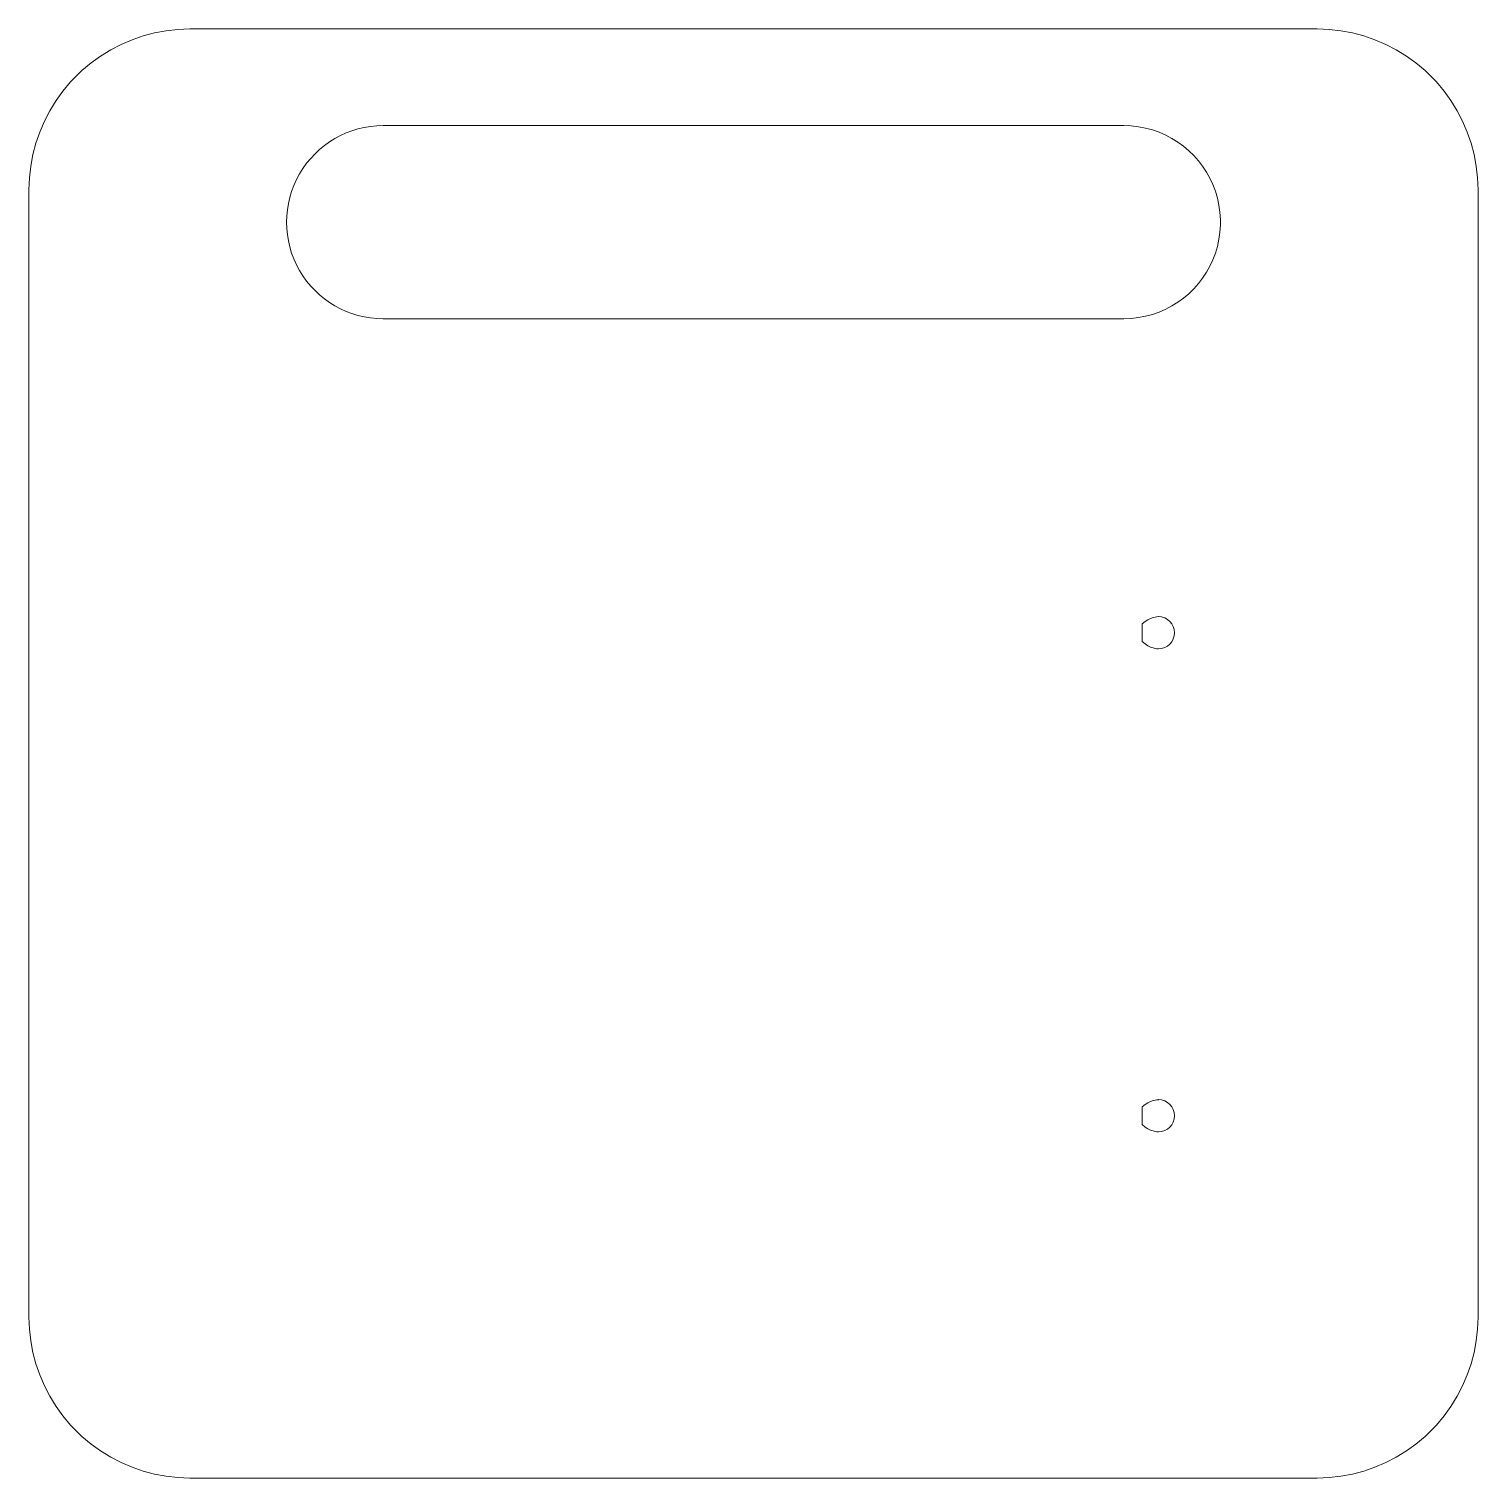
# Model space of a CAD drawing. Header units: inches. Extents: x 18 to 198, y 50 to 230.
import ezdxf

# ---------------------------------------------------------------- set-up
doc = ezdxf.new("R2010")
doc.units = ezdxf.units.IN
doc.header["$MEASUREMENT"] = 0
doc.layers.add('Layer 1', color=7, linetype='Continuous')

# ---------------------------------------------------------------- blocks, each defined once
blk = doc.blocks.new('block 2')
at = {"layer": 'Layer 1', "color": 7, "lineweight": 9, "true_color": 0xffffff}
blk.add_lwpolyline([(61.95, 217.7), (153.95, 217.7)], dxfattribs=at)
blk = doc.blocks.new('block 3')
at = {"layer": 'Layer 1', "color": 7, "lineweight": 9, "true_color": 0xffffff}
blk.add_lwpolyline([(61.95, 217.7), (61.15, 217.67), (60.36, 217.59), (59.58, 217.46), (58.82, 217.28), (58.07, 217.06), (57.34, 216.78), (56.64, 216.46), (55.95, 216.09), (55.29, 215.68), (54.66, 215.23), (54.05, 214.74), (53.48, 214.2), (52.95, 213.63), (52.44, 213.02), (51.98, 212.38), (51.56, 211.7), (51.18, 210.99), (50.85, 210.27), (50.58, 209.53), (50.35, 208.78), (50.18, 208.02), (50.05, 207.25), (49.98, 206.48), (49.95, 205.7), (49.98, 204.92), (50.05, 204.15), (50.18, 203.38), (50.35, 202.62), (50.58, 201.87), (50.85, 201.13), (51.18, 200.41), (51.56, 199.7), (51.98, 199.02), (52.44, 198.38), (52.95, 197.77), (53.48, 197.2), (54.05, 196.66), (54.66, 196.17), (55.29, 195.72), (55.95, 195.31), (56.64, 194.94), (57.34, 194.62), (58.07, 194.34), (58.82, 194.12), (59.58, 193.94), (60.36, 193.81), (61.15, 193.73), (61.95, 193.7)], dxfattribs=at)
blk = doc.blocks.new('block 4')
at = {"layer": 'Layer 1', "color": 7, "lineweight": 9, "true_color": 0xffffff}
blk.add_lwpolyline([(107.95, 229.7), (37.95, 229.7)], dxfattribs=at)
blk = doc.blocks.new('block 5')
at = {"layer": 'Layer 1', "color": 7, "lineweight": 9, "true_color": 0xffffff}
blk.add_lwpolyline([(37.95, 229.7), (36.46, 229.64), (35, 229.48), (33.55, 229.21), (32.13, 228.84), (30.75, 228.36), (29.4, 227.78), (28.1, 227.11), (26.85, 226.34), (25.66, 225.48), (24.53, 224.53), (23.98, 224.02), (23.85, 223.89), (23.76, 223.8), (23.63, 223.67), (23.12, 223.12), (22.17, 221.99), (21.31, 220.8), (20.54, 219.55), (19.87, 218.25), (19.29, 216.9), (18.81, 215.52), (18.44, 214.1), (18.17, 212.65), (18.01, 211.19), (17.95, 209.7)], dxfattribs=at)
blk = doc.blocks.new('block 6')
at = {"layer": 'Layer 1', "color": 7, "lineweight": 9, "true_color": 0xffffff}
blk.add_lwpolyline([(17.95, 209.7), (17.95, 69.7)], dxfattribs=at)
blk = doc.blocks.new('block 7')
at = {"layer": 'Layer 1', "color": 7, "lineweight": 9, "true_color": 0xffffff}
blk.add_lwpolyline([(17.95, 69.7), (18.01, 68.21), (18.17, 66.75), (18.44, 65.3), (18.81, 63.88), (19.29, 62.5), (19.87, 61.15), (20.54, 59.85), (21.31, 58.6), (22.17, 57.41), (23.12, 56.28), (23.63, 55.73), (23.76, 55.6), (23.85, 55.51), (23.98, 55.38), (24.53, 54.87), (25.66, 53.92), (26.85, 53.06), (28.1, 52.29), (29.4, 51.62), (30.75, 51.04), (32.13, 50.56), (33.55, 50.19), (35, 49.92), (36.46, 49.76), (37.95, 49.7)], dxfattribs=at)
blk = doc.blocks.new('block 8')
at = {"layer": 'Layer 1', "color": 7, "lineweight": 9, "true_color": 0xffffff}
blk.add_lwpolyline([(37.95, 49.7), (107.95, 49.7)], dxfattribs=at)
blk = doc.blocks.new('block 9')
at = {"layer": 'Layer 1', "color": 7, "lineweight": 9, "true_color": 0xffffff}
blk.add_lwpolyline([(177.95, 49.7), (107.95, 49.7)], dxfattribs=at)
blk = doc.blocks.new('block 10')
at = {"layer": 'Layer 1', "color": 7, "lineweight": 9, "true_color": 0xffffff}
blk.add_lwpolyline([(177.95, 49.7), (179.44, 49.76), (180.9, 49.92), (182.35, 50.19), (183.77, 50.56), (185.15, 51.04), (186.5, 51.62), (187.8, 52.29), (189.05, 53.06), (190.24, 53.92), (191.37, 54.87), (191.92, 55.38), (192.05, 55.51), (192.14, 55.6), (192.27, 55.73), (192.78, 56.28), (193.73, 57.41), (194.59, 58.6), (195.36, 59.85), (196.03, 61.15), (196.61, 62.5), (197.09, 63.88), (197.46, 65.3), (197.73, 66.75), (197.89, 68.21), (197.95, 69.7)], dxfattribs=at)
blk = doc.blocks.new('block 11')
at = {"layer": 'Layer 1', "color": 7, "lineweight": 9, "true_color": 0xffffff}
blk.add_lwpolyline([(197.95, 209.7), (197.95, 69.7)], dxfattribs=at)
blk = doc.blocks.new('block 12')
at = {"layer": 'Layer 1', "color": 7, "lineweight": 9, "true_color": 0xffffff}
blk.add_lwpolyline([(197.95, 209.7), (197.89, 211.19), (197.73, 212.65), (197.46, 214.1), (197.09, 215.52), (196.61, 216.9), (196.03, 218.25), (195.36, 219.55), (194.59, 220.8), (193.73, 221.99), (192.78, 223.12), (192.27, 223.67), (192.14, 223.8), (192.05, 223.89), (191.92, 224.02), (191.37, 224.53), (190.24, 225.48), (189.05, 226.34), (187.8, 227.11), (186.5, 227.78), (185.15, 228.36), (183.77, 228.84), (182.35, 229.21), (180.9, 229.48), (179.44, 229.64), (177.95, 229.7)], dxfattribs=at)
blk = doc.blocks.new('block 13')
at = {"layer": 'Layer 1', "color": 7, "lineweight": 9, "true_color": 0xffffff}
blk.add_lwpolyline([(107.95, 229.7), (177.95, 229.7)], dxfattribs=at)
blk = doc.blocks.new('block 14')
at = {"layer": 'Layer 1', "color": 7, "lineweight": 9, "true_color": 0xffffff}
blk.add_lwpolyline([(153.95, 193.7), (154.87, 193.73), (155.78, 193.84), (156.66, 194.01), (157.52, 194.24), (158.35, 194.53), (159.15, 194.88), (159.92, 195.29), (160.66, 195.75), (161.36, 196.26), (162.02, 196.82), (162.64, 197.42), (163.21, 198.07), (163.74, 198.75), (164.21, 199.48), (164.64, 200.24), (165.01, 201.03), (165.32, 201.85), (165.57, 202.7), (165.76, 203.58), (165.89, 204.47), (165.95, 205.39), (165.95, 205.62), (165.95, 205.72), (165.95, 205.78), (165.95, 206.01), (165.89, 206.93), (165.76, 207.82), (165.57, 208.7), (165.32, 209.55), (165.01, 210.37), (164.64, 211.16), (164.21, 211.92), (163.74, 212.65), (163.21, 213.33), (162.64, 213.98), (162.02, 214.58), (161.36, 215.14), (160.66, 215.65), (159.92, 216.11), (159.15, 216.52), (158.35, 216.87), (157.52, 217.16), (156.66, 217.39), (155.78, 217.56), (154.87, 217.67), (153.95, 217.7)], dxfattribs=at)
blk = doc.blocks.new('block 15')
at = {"layer": 'Layer 1', "color": 7, "lineweight": 9, "true_color": 0xffffff}
blk.add_lwpolyline([(153.95, 193.7), (61.95, 193.7)], dxfattribs=at)
blk = doc.blocks.new('block 16')
at = {"layer": 'Layer 1', "color": 7, "lineweight": 9, "true_color": 0xffffff}
blk.add_open_spline([(160.25, 94.7), (160.25, 95.8), (159.35, 96.7), (158.25, 96.7), (158.25, 96.7), (157.15, 96.7), (156.25, 95.8), (156.25, 94.7), (156.25, 94.7), (156.25, 93.6), (157.15, 92.7), (158.25, 92.7), (158.25, 92.7), (159.35, 92.7), (160.25, 93.6), (160.25, 94.7)], degree=3, knots=[0, 0, 0, 0, 1, 1, 1, 2, 2, 2, 3, 3, 3, 4, 4, 4, 5, 5, 5, 5], dxfattribs=at)
blk = doc.blocks.new('block 17')
at = {"layer": 'Layer 1', "color": 7, "lineweight": 9, "true_color": 0xffffff}
blk.add_open_spline([(160.25, 154.7), (160.25, 155.8), (159.35, 156.7), (158.25, 156.7), (158.25, 156.7), (157.15, 156.7), (156.25, 155.8), (156.25, 154.7), (156.25, 154.7), (156.25, 153.6), (157.15, 152.7), (158.25, 152.7), (158.25, 152.7), (159.35, 152.7), (160.25, 153.6), (160.25, 154.7)], degree=3, knots=[0, 0, 0, 0, 1, 1, 1, 2, 2, 2, 3, 3, 3, 4, 4, 4, 5, 5, 5, 5], dxfattribs=at)

msp = doc.modelspace()

# ---------------------------------------------------------------- block references
at = {"layer": 'Layer 1'}
for name in ['block 5', 'block 4', 'block 13', 'block 12', 'block 3', 'block 2', 'block 14', 'block 6', 'block 11', 'block 15', 'block 17', 'block 16', 'block 7', 'block 10', 'block 8', 'block 9']:
    msp.add_blockref(name, (0, 0), dxfattribs=at)

doc.saveas('drawing.dxf')
